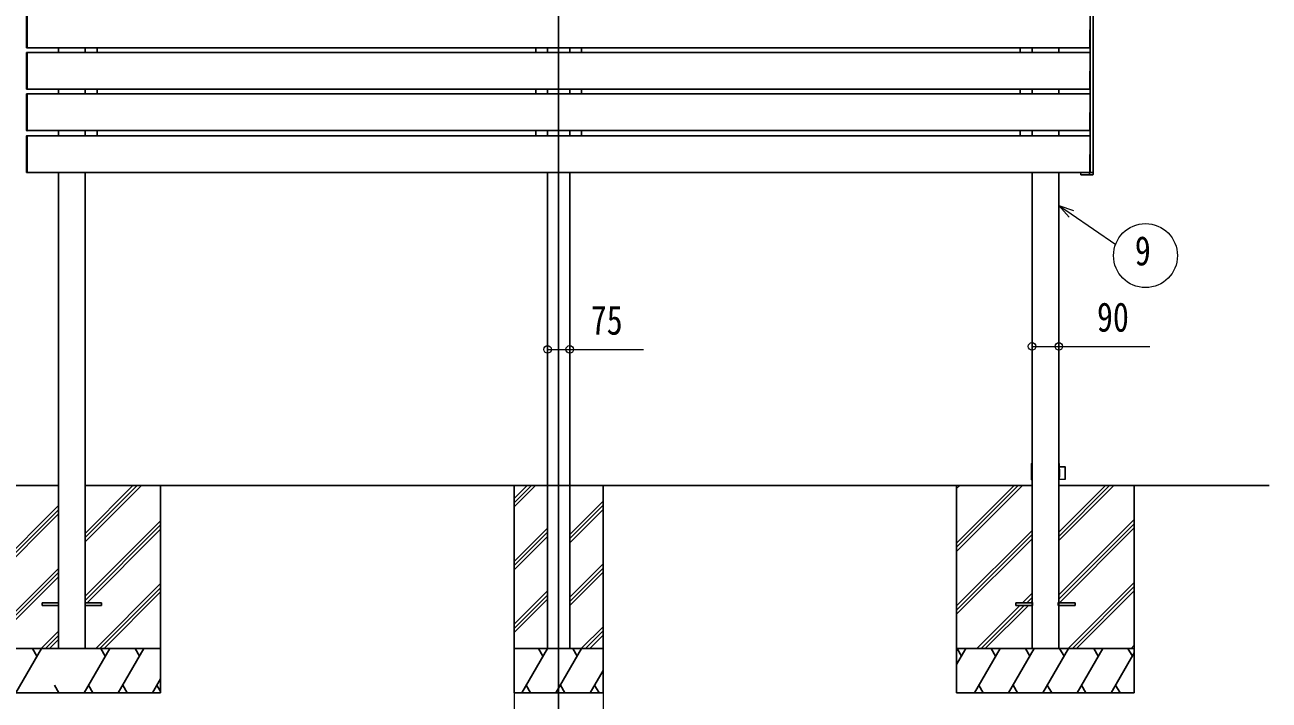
# Model space of a CAD drawing. Units: millimetres, scale not verified. Extents: x -12615 to 12615, y -8910 to 8910.
# Drawn here: x -7206 to -3004, y -5300 to -3019 of the extents above; entities that cross this region are included whole.
import ezdxf
from ezdxf.enums import TextEntityAlignment as Align

# ---------------------------------------------------------------- set-up
doc = ezdxf.new("R2010")
doc.units = ezdxf.units.MM
doc.header["$LTSCALE"] = 30
for name, color, linetype in [('0-4_YKK_12', 2, 'Continuous'), ('0-5_YKK_13', 4, 'Continuous'), ('0-6_YKK_A1', 4, 'Continuous')]:
    doc.layers.add(name, color=color, linetype=linetype)
doc.layers.add('0-7_YKK_D', color=6, linetype='Continuous', lineweight=18)
doc.styles.add('ＭＳ ゴシック', font='')
doc.styles.get('ＭＳ ゴシック').set_extended_font_data('MS Gothic')

msp = doc.modelspace()

# ---------------------------------------------------------------- linework, layer by layer
at = {"layer": '0-4_YKK_12'}
msp.add_line((-5403.17, -1834.91), (-5403.17, -5381.28), dxfattribs=at)
at = {"layer": '0-5_YKK_13'}
for p, q in [((-7200.17, -2973.09), (-7200.17, -3094.91)), ((-7197.67, -3095), (-7197.67, -2973)), ((-7200.17, -3094.91), (-7200.17, -3095.21)), ((-7199.23, -3096.2), (-7197.67, -3096.3)), ((-7197.67, -3096.3), (-7197.67, -3095)), ((-7200.17, -3112.79), (-7200.17, -3113.09)), ((-7200.17, -3113.09), (-7200.17, -3234.91)), ((-7197.67, -3235), (-7197.67, -3113)), ((-7200.17, -3234.91), (-7200.17, -3235.21)), ((-7197.67, -3236.3), (-7197.67, -3235)), ((-7200.17, -3252.79), (-7200.17, -3253.09)), ((-7200.17, -3253.09), (-7200.17, -3374.91)), ((-7199.23, -3236.2), (-7197.67, -3236.3)), ((-7197.67, -3375), (-7197.67, -3253)), ((-7200.17, -3374.91), (-7200.17, -3375.21)), ((-7200.17, -3394.19), (-7200.17, -3394.49)), ((-7200.17, -3394.49), (-7200.17, -3516.31)), ((-7199.23, -3376.2), (-7197.67, -3376.3)), ((-7197.67, -3376.3), (-7197.67, -3375)), ((-7197.67, -3516.4), (-7197.67, -3394.4)), ((-7200.17, -3516.31), (-7200.17, -3516.61)), ((-7199.23, -3517.6), (-7197.67, -3517.7)), ((-7197.67, -3517.7), (-7197.67, -3516.4))]:
    msp.add_line(p, q, dxfattribs=at)
for points in [[(-7197.67, -3113), (-7197.67, -3111.7), (-7199.23, -3111.8)], [(-7197.67, -3253), (-7197.67, -3251.7), (-7199.23, -3251.8)], [(-7197.67, -3394.4), (-7197.67, -3393.1), (-7199.23, -3393.2)]]:
    msp.add_lwpolyline(points, dxfattribs=at)
for centre, start, end in [((-7199.17, -3095.21), 180, 266.5), ((-7199.17, -3112.79), 93.5, 180), ((-7199.17, -3235.21), 180, 266.5), ((-7199.17, -3252.79), 93.5, 180), ((-7199.17, -3375.21), 180, 266.5), ((-7199.17, -3394.19), 93.5, 180), ((-7199.17, -3516.61), 180, 266.5)]:
    msp.add_arc(centre, 1, start, end, dxfattribs=at)
at = {"layer": '0-6_YKK_A1'}
for p, q in [((-3608.17, -3517.4), (-3608.17, -1852)), ((-3598.17, -3517.4), (-3598.17, -1852)), ((-7197.67, -3096), (-7197.67, -2972)), ((-7092.37, -3096), (-7092.37, -3112)), ((-7001.97, -3096), (-7001.97, -3112)), ((-6961.97, -3112), (-6961.97, -3096)), ((-5480.67, -3096), (-5480.67, -3112)), ((-5440.67, -3096), (-5440.67, -3112)), ((-5365.67, -3096), (-5365.67, -3112)), ((-5325.67, -3096), (-5325.67, -3112)), ((-3844.37, -3112), (-3844.37, -3096)), ((-3804.37, -3096), (-3804.37, -3112)), ((-3713.97, -3096), (-3713.97, -3112)), ((-7197.67, -3112), (-3608.67, -3112)), ((-7197.67, -3236), (-7197.67, -3112)), ((-7197.67, -3252), (-3608.67, -3252)), ((-7197.67, -3376), (-7197.67, -3252)), ((-7092.37, -3236), (-7092.37, -3252)), ((-7001.97, -3236), (-7001.97, -3252)), ((-6961.97, -3252), (-6961.97, -3236)), ((-5480.67, -3236), (-5480.67, -3252)), ((-5440.67, -3236), (-5440.67, -3252)), ((-5365.67, -3236), (-5365.67, -3252)), ((-5325.67, -3236), (-5325.67, -3252)), ((-3844.37, -3252), (-3844.37, -3236)), ((-3804.37, -3236), (-3804.37, -3252)), ((-3713.97, -3236), (-3713.97, -3252)), ((-7197.67, -3393.4), (-3608.67, -3393.4)), ((-7197.67, -3517.4), (-7197.67, -3393.4)), ((-7092.37, -3376), (-7092.37, -3393.4)), ((-7001.97, -3376), (-7001.97, -3393.4)), ((-6961.97, -3392), (-6961.97, -3376)), ((-5480.67, -3376), (-5480.67, -3392)), ((-5440.67, -3376), (-5440.67, -3393.4)), ((-5365.67, -3376), (-5365.67, -3393.4)), ((-5325.67, -3376), (-5325.67, -3392)), ((-3844.37, -3392), (-3844.37, -3376)), ((-3804.37, -3376), (-3804.37, -3393.4)), ((-3713.97, -3376), (-3713.97, -3393.4)), ((-7092.37, -3517.4), (-7092.37, -5125)), ((-7001.97, -3517.4), (-7001.97, -5125)), ((-5440.67, -3517.4), (-5440.67, -5125)), ((-5365.67, -3517.4), (-5365.67, -5125)), ((-3713.97, -3517.4), (-3713.97, -5125)), ((-3611.07, -3524.9), (-3639.07, -3524.9)), ((-3638.17, -3517.4), (-3598.17, -3517.4)), ((-3611.47, -3517.4), (-3610.47, -3517.4)), ((-3611.07, -3524.9), (-3609.07, -3524.9)), ((-3599.17, -3524.9), (-3609.07, -3524.9)), ((-3599.17, -3517.4), (-3598.17, -3517.4)), ((-3598.17, -3517.4), (-3598.17, -3523.9)), ((-3805.67, -4532.75), (-3806.67, -4532.75)), ((-3806.09, -4500.5), (-3805.39, -4500.5)), ((-3805.39, -4500.8), (-3805.67, -4532.75)), ((-3804.37, -4532.75), (-3805.67, -4532.75)), ((-3805.67, -4532.75), (-3805.48, -4554.7)), ((-3805.39, -4500.5), (-3804.37, -4500.5)), ((-3805.39, -4500.5), (-3805.39, -4500.8)), ((-3804.37, -4500.8), (-3805.39, -4500.8)), ((-3713.45, -4500.8), (-3713.97, -4500.8)), ((-3712.17, -4532.75), (-3713.97, -4532.75)), ((-3713.45, -4500.5), (-3713.45, -4500.8)), ((-3713.29, -4519.21), (-3713.45, -4500.8)), ((-3712.45, -4500.8), (-3712.3, -4518.09)), ((-3692.46, -4511.74), (-3712.35, -4511.4)), ((-3712.05, -4519.24), (-3712.17, -4532.75)), ((-3712.17, -4532.75), (-3712.05, -4546.26)), ((-3692.46, -4532.75), (-3692.46, -4511.74)), ((-3692.46, -4553.76), (-3692.46, -4532.75)), ((-3692.17, -4512.04), (-3692.17, -4553.46)), ((-7316.97, -4575), (-7092.37, -4575)), ((-7001.97, -4764.63), (-6812.34, -4575)), ((-7001.97, -4750.49), (-6826.48, -4575)), ((-7001.97, -4736.35), (-6840.62, -4575)), ((-7001.97, -4575), (-3804.37, -4575)), ((-6747.17, -4575), (-6747.17, -5275)), ((-5553.17, -4575), (-5553.17, -5275)), ((-5553.17, -4618.98), (-5509.19, -4575)), ((-5553.17, -4633.12), (-5495.05, -4575)), ((-5553.17, -4647.26), (-5480.9, -4575)), ((-5253.17, -4575), (-5253.17, -5275)), ((-4059.17, -4575), (-4059.17, -5275)), ((-4059.17, -4769.18), (-3864.99, -4575)), ((-4059.17, -4783.32), (-3850.85, -4575)), ((-4059.17, -4797.46), (-3836.7, -4575)), ((-4059.17, -4585.33), (-4048.84, -4575)), ((-3805.48, -4554.7), (-3804.37, -4554.7)), ((-3805.48, -4555), (-3805.48, -4554.7)), ((-3713.97, -4554.7), (-3713.36, -4554.7)), ((-3713.36, -4555), (-3713.97, -4555)), ((-3713.97, -4760.63), (-3528.34, -4575)), ((-3713.97, -4746.49), (-3542.48, -4575)), ((-3713.97, -4732.35), (-3556.62, -4575)), ((-3713.97, -4575), (-3003.87, -4575)), ((-3713.36, -4554.7), (-3713.29, -4546.29)), ((-3713.36, -4555), (-3713.36, -4554.7)), ((-3712.66, -4555), (-3713.36, -4555)), ((-3712.3, -4547.41), (-3712.36, -4554.7)), ((-3712.35, -4554.1), (-3692.46, -4553.76)), ((-3459.17, -4575), (-3459.17, -5275)), ((-7316.97, -4867.24), (-7092.37, -4642.64)), ((-7316.97, -4881.38), (-7092.37, -4656.79)), ((-5365.67, -4739.85), (-5253.17, -4627.35)), ((-5365.67, -4753.99), (-5253.17, -4641.49)), ((-5365.67, -4768.13), (-5253.17, -4655.63)), ((-7316.97, -4895.53), (-7092.37, -4670.93)), ((-7001.97, -4948.48), (-6747.17, -4693.68)), ((-3713.97, -4944.48), (-3459.17, -4689.68)), ((-3713.97, -4958.62), (-3459.17, -4703.82)), ((-7001.97, -4962.62), (-6747.17, -4707.82)), ((-6995.71, -4970.5), (-6747.17, -4721.96)), ((-5553.17, -4831.11), (-5440.67, -4718.61)), ((-5553.17, -4845.25), (-5440.67, -4732.75)), ((-5553.17, -4859.39), (-5440.67, -4746.9)), ((-4059.17, -4981.31), (-3804.37, -4726.51)), ((-4059.17, -4995.45), (-3804.37, -4740.65)), ((-3711.71, -4970.5), (-3459.17, -4717.96)), ((-4059.17, -5009.59), (-3804.37, -4754.79)), ((-7316.97, -5079.37), (-7092.37, -4854.77)), ((-7316.97, -5093.51), (-7092.37, -4868.92)), ((-5365.67, -4951.98), (-5253.17, -4839.48)), ((-5365.67, -4966.12), (-5253.17, -4853.62)), ((-5365.67, -4980.26), (-5253.17, -4867.76)), ((-7316.97, -5107.66), (-7092.37, -4883.06)), ((-6966.36, -5125), (-6747.17, -4905.81)), ((-3682.36, -5125), (-3459.17, -4901.81)), ((-3668.22, -5125), (-3459.17, -4915.95)), ((-6952.22, -5125), (-6747.17, -4919.95)), ((-6938.07, -5125), (-6747.17, -4934.09)), ((-5553.17, -5043.24), (-5440.67, -4930.74)), ((-5553.17, -5057.38), (-5440.67, -4944.88)), ((-3836.23, -4970.5), (-3804.37, -4938.64)), ((-3822.08, -4970.5), (-3804.37, -4952.78)), ((-3654.07, -5125), (-3459.17, -4930.09)), ((-7147.23, -4970.5), (-7147.23, -4979.5)), ((-7147.23, -4970.5), (-7092.23, -4970.5)), ((-7147.23, -4979.5), (-7092.23, -4979.5)), ((-7092.37, -4979.99), (-7092.37, -4970.01)), ((-7002.23, -4970.5), (-6947.23, -4970.5)), ((-7002.23, -4979.5), (-6947.23, -4979.5)), ((-7001.97, -4979.99), (-7001.97, -4970.01)), ((-7001.97, -4981.62), (-6999.85, -4979.5)), ((-6947.23, -4970.5), (-6947.23, -4979.5)), ((-5553.17, -5071.53), (-5440.67, -4959.03)), ((-3990.73, -5125), (-3845.23, -4979.5)), ((-3976.58, -5125), (-3831.08, -4979.5)), ((-3962.44, -5125), (-3816.94, -4979.5)), ((-3859.23, -4970.5), (-3859.23, -4979.5)), ((-3859.23, -4970.5), (-3804.23, -4970.5)), ((-3859.23, -4979.5), (-3804.23, -4979.5)), ((-3807.94, -4970.5), (-3804.37, -4966.93)), ((-3802.57, -4970), (-3804.37, -4970)), ((-3804.37, -4979.99), (-3804.37, -4970.01)), ((-3804.37, -4980), (-3802.57, -4980)), ((-3802.57, -4979.99), (-3802.57, -4970.01)), ((-3713.97, -4970), (-3715.77, -4970)), ((-3715.77, -4979.99), (-3715.77, -4970.01)), ((-3715.77, -4980), (-3713.97, -4980)), ((-3714.23, -4970.5), (-3659.23, -4970.5)), ((-3714.23, -4979.5), (-3659.23, -4979.5)), ((-3713.97, -4979.99), (-3713.97, -4970.01)), ((-3659.23, -4970.5), (-3659.23, -4979.5)), ((-7150.46, -5125), (-7092.37, -5066.91)), ((-7136.32, -5125), (-7092.37, -5081.05)), ((-5326.56, -5125), (-5253.17, -5051.61)), ((-5312.42, -5125), (-5253.17, -5065.75)), ((-5298.27, -5125), (-5253.17, -5079.89)), ((-6747.17, -5125), (-7662.17, -5125)), ((-7236.54, -5275), (-7149.94, -5125)), ((-7164.94, -5150.98), (-7179.94, -5125)), ((-7122.18, -5125), (-7092.37, -5095.19)), ((-7111.37, -5125), (-7110.87, -5125)), ((-7110.87, -5125), (-7021.47, -5125)), ((-7021.47, -5125), (-7020.97, -5125)), ((-7005.6, -5275), (-6918.99, -5125)), ((-6933.99, -5150.98), (-6949, -5125)), ((-6890.13, -5275), (-6803.52, -5125)), ((-6818.52, -5150.98), (-6833.52, -5125)), ((-5253.17, -5125), (-5553.17, -5125)), ((-5527.68, -5275), (-5441.08, -5125)), ((-5456.08, -5150.98), (-5471.08, -5125)), ((-5412.21, -5275), (-5325.61, -5125)), ((-5340.61, -5150.98), (-5355.61, -5125)), ((-3459.17, -5125), (-4059.17, -5125)), ((-4059.17, -5179.3), (-4027.82, -5125)), ((-4042.82, -5150.98), (-4057.82, -5125)), ((-3998.95, -5275), (-3912.35, -5125)), ((-3927.35, -5150.98), (-3942.35, -5125)), ((-3883.48, -5275), (-3796.88, -5125)), ((-3811.88, -5150.98), (-3826.88, -5125)), ((-3768.01, -5275), (-3681.41, -5125)), ((-3714.47, -5125), (-3713.97, -5125)), ((-3696.41, -5150.98), (-3711.41, -5125)), ((-3652.54, -5275), (-3565.94, -5125)), ((-3580.94, -5150.98), (-3595.94, -5125)), ((-3480.47, -5125), (-3465.47, -5150.98)), ((-3470.23, -5125), (-3459.17, -5113.94)), ((-3537.07, -5275), (-3459.17, -5140.07)), ((-5296.74, -5275), (-5253.17, -5199.53)), ((-7106.07, -5249.02), (-7091.07, -5275)), ((-6990.6, -5249.02), (-6975.6, -5275)), ((-6875.13, -5249.02), (-6860.13, -5275)), ((-6774.65, -5275), (-6747.17, -5227.39)), ((-6759.65, -5249.02), (-6747.17, -5270.65)), ((-5512.68, -5249.02), (-5497.68, -5275)), ((-5397.21, -5249.02), (-5382.21, -5275)), ((-5281.74, -5249.02), (-5266.74, -5275)), ((-3983.95, -5249.02), (-3968.95, -5275)), ((-3868.48, -5249.02), (-3853.48, -5275)), ((-3753.01, -5249.02), (-3738.01, -5275)), ((-3637.54, -5249.02), (-3622.54, -5275)), ((-3522.07, -5249.02), (-3507.07, -5275)), ((-7662.17, -5275), (-6747.17, -5275)), ((-5553.17, -5275), (-5253.17, -5275)), ((-4059.17, -5275), (-3459.17, -5275))]:
    msp.add_line(p, q, dxfattribs=at)
for points in [[(-7197.67, -3096), (-3609.05, -3096), (-3608.67, -2972)], [(-7197.67, -3236), (-3609.05, -3236), (-3608.67, -3112)], [(-7197.67, -3376), (-3609.05, -3376), (-3608.67, -3252)], [(-7197.67, -3517.4), (-3609.05, -3517.4), (-3608.67, -3393.4)], [(-3804.37, -3517.4), (-3804.37, -5125), (-3803.87, -5125), (-3714.47, -5125)], [(-3640.07, -3523.96), (-3640.47, -3517.4), (-3639.48, -3517.4), (-3611.47, -3517.4)], [(-3610.07, -3523.96), (-3610.47, -3517.4), (-3609.48, -3517.4), (-3599.17, -3517.4)], [(-3806.48, -4554.7), (-3806.67, -4532.75), (-3806.39, -4500.8)], [(-3713.97, -4500.5), (-3713.45, -4500.5), (-3712.75, -4500.5)], [(-3713.29, -4519.21), (-3712.29, -4519.24), (-3712.05, -4519.24)], [(-3804.37, -4555), (-3805.48, -4555), (-3806.18, -4555)], [(-3713.29, -4546.29), (-3712.29, -4546.26), (-3712.05, -4546.26)]]:
    msp.add_lwpolyline(points, dxfattribs=at)
for centre, radius, start, end in [((-3639.07, -3523.9), 1, 183.5, 270), ((-3609.07, -3523.9), 1, 183.5, 270), ((-3599.17, -3523.9), 1, 270, 0), ((-3806.09, -4500.8), 0.3, 90, 179.5), ((-3713.33, -4518.17), 1.04, 272.34943, 4.76455), ((-3712.75, -4500.8), 0.3, 0.5, 90), ((-3692.47, -4512.04), 0.3, 0, 89), ((-3806.18, -4554.7), 0.3, 180.5, 270), ((-3713.35, -4547.34), 1.05, 356.22953, 86.65649), ((-3712.66, -4554.7), 0.3, 270, 359.5), ((-3692.47, -4553.46), 0.3, 271, 0)]:
    msp.add_arc(centre, radius, start, end, dxfattribs=at)
for centre, start_param, end_param in [((-3805.39, -4500.8), 4.7124491, 6.2831693), ((-3713.45, -4500.8), 3.1416086, 4.7123288), ((-3805.48, -4554.7), 0.000016, 1.5707362), ((-3713.36, -4554.7), 1.5708565, 3.1415767)]:
    msp.add_ellipse(centre, major_axis=(-1, 0), ratio=0.002618, start_param=start_param, end_param=end_param, dxfattribs=at)
at = {"layer": '0-7_YKK_D'}
for p, q in [((-5440.67, -4098.21), (-5440.67, -4115.84)), ((-5365.67, -4101.32), (-5365.67, -4115.84)), ((-5553.17, -5224.33), (-5553.17, -5576)), ((-5253.17, -5224.33), (-5253.17, -5576))]:
    msp.add_line(p, q, dxfattribs=at)
for points in [[(-3679.55, -3668.74), (-3713.97, -3628.7), (-3664.14, -3646.17)], [(-3713.97, -3628.7), (-3671.85, -3657.45), (-3521.36, -3760.19)], [(-5440.67, -4114.84), (-5365.67, -4114.84), (-5116.27, -4114.84)], [(-3804.37, -4104.84), (-3713.97, -4104.84), (-3406.77, -4104.84)]]:
    msp.add_lwpolyline(points, dxfattribs=at)
for centre, radius in [((-3421.32, -3798.15), 108), ((-5440.67, -4114.84), 12.75), ((-5365.67, -4114.84), 12.75), ((-3804.37, -4104.84), 12.75), ((-3713.97, -4104.84), 12.75)]:
    msp.add_circle(centre, radius, dxfattribs=at)

# ---------------------------------------------------------------- texts
at = {"layer": '0-7_YKK_D', "style": 'ＭＳ ゴシック', "width": 0.8}
for s, p in [('9', (-3457.32, -3860.85)), ('75', (-5294.67, -4094.84)), ('90', (-3585.17, -4084.84))]:
    msp.add_text(s, height=98.97, dxfattribs=at).set_placement(p, align=Align.BOTTOM_LEFT)

doc.saveas('drawing.dxf')
